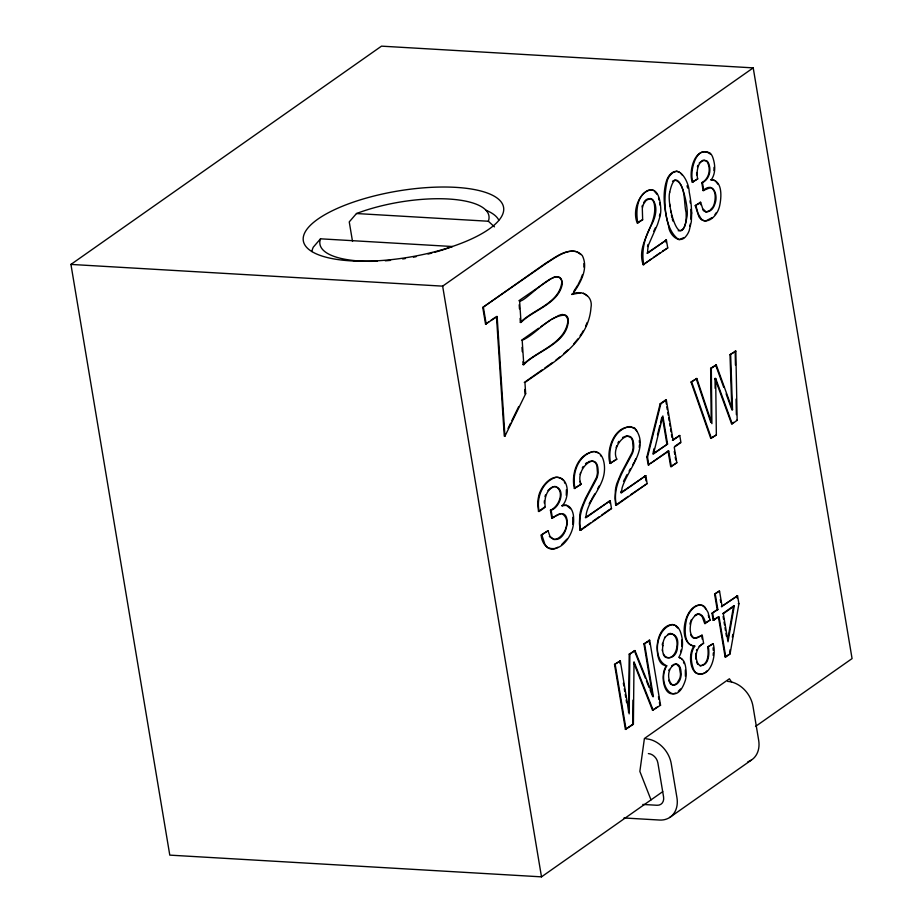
<?xml version="1.0" encoding="UTF-8"?>
<svg xmlns="http://www.w3.org/2000/svg" width="923" height="923" viewBox="0 0 923 923"><rect width="100%" height="100%" fill="white"/><g stroke="black" fill="none" stroke-linecap="round" stroke-linejoin="round"><path stroke-width="1.38" d="M714.021 167.34L713.952 170.593M583.924 267.093L583.936 263.586M633.87 663.083L652.561 710.341L660.545 705.23L649.677 640.25L644.577 643.839L653.415 696.68L634.978 650.577L629.878 654.165L629.174 713.871L620.302 660.891L614.533 664.433L625.413 729.412L632.74 724.267L632.97 700.119M625.413 729.412L633.397 724.313L634.02 661.803L653.23 710.375M628.517 712.406L629.209 654.13L634.978 650.577M544.316 503.104L544.362 500.751M690.889 219.213L690.889 209.359M713.191 655.388L713.317 652.942M681.739 646.215L681.659 640.089M685.385 676.294L685.362 669.925M639.235 447.39L639.443 444.978M572.721 524.229L572.848 517.284M695.711 653.334L695.815 659.08M566.284 495.351L566.376 489.732M727.589 640.377L733.589 605.961L734.258 606.007L728.016 641.785L723.32 613.691L734.258 606.007M729.631 652.492L730.116 649.7M732.331 637.17L732.827 634.378M718.382 616.656L725.109 656.888L725.778 656.922L730.047 653.922L738.908 603.769L737.569 595.785L721.463 606.596L737.569 595.785M580.209 474.491L580.555 472.657M689.827 226.366L690.335 223.874M689.942 624.063L690.392 622.264M653.126 452.558L654.142 448.486M657.488 434.906L659.841 425.411M660.51 422.699L661.849 417.265M668.737 451.105L648.188 465.042L646.85 457.047L660.153 403.778L665.656 399.913L666.325 399.947L673.063 440.179L672.394 440.144L679.755 435.471L680.943 442.532L674.24 447.24L676.836 462.723L671.333 466.588L670.663 466.553L668.067 451.07L668.737 451.105L671.333 466.588M648.857 465.077L647.519 457.093L660.822 403.812L666.325 399.947M616.195 447.609L616.691 445.867M544.974 496.62L545.47 494.959M697.407 166.763L697.88 165.39M581.155 278.111L582.401 274.777M668.863 670.513L669.337 669.302M690.785 621.029L691.258 619.887M696.45 650.334L696.727 649.665M585.609 326.234L587.155 322.531M634.736 461.004L635.785 458.743M653.726 231.292L655.445 227.704M623.51 481.402L624.825 478.691M508.054 428.399L510.569 423.265M511.815 420.692L518.726 406.547M504.95 436.164L497.139 316.531L496.47 316.497L504.281 436.118L504.95 436.164L525.672 393.729L524.945 382.503C550.904 363.604 588.297 344.106 590.974 307.717C593.304 295.891 581.502 289.199 571.625 294.449L580.625 292.787M666.752 665.818C655.792 683.943 675.867 710.249 685.42 680.066A15.76 8.445 -86.7 0 0 686.204 673.871C685.893 668.079 685.743 659.068 678.809 657.338C683.551 649.607 683.378 639.766 680.297 631.47A18.495 9.911 -86.7 0 0 677.678 627.19L676.351 625.99A20.941 11.226 -86.7 0 0 672.613 624.594C655.941 627.628 651.419 659.184 666.752 665.818C657.949 665.31 657.349 653.911 657.153 647.231A18.495 9.911 -86.7 0 1 657.949 640.539C659.449 633.49 664.018 625.148 671.99 624.548A20.929 11.214 -86.7 0 1 674.471 625.217M578.294 284.192L580.74 279.219M666.083 665.783L664.191 670.248A11.93 6.392 -86.7 0 0 663.314 674.967C662.402 682.212 665.495 697.442 675.728 693.035M597.781 488.579L599.096 486.052M632.751 464.8L634.066 462.273M589.197 503.727L590.893 500.589M625.39 477.641L627.086 474.503M582.263 468.007L583.163 466.461M617.891 442.971L618.802 441.413M591.458 499.551L594.77 493.886M629.082 471.111L630.409 468.849M582.09 332.718L583.186 330.849M577.694 285.195L573.818 291.31M700.096 604.934C683.528 605.384 676.974 644.865 694.788 646.065C690.035 652.78 690.773 661.779 693.496 669.129A15.818 8.48 -86.7 0 0 695.907 672.798C710.802 679.755 716.917 654.453 713.11 643.689L707.687 646.988C708.656 653.472 708.691 664.295 700.488 665.783M694.131 646.019C687.07 654.222 690.346 680.343 704.722 672.798M715.025 214.54L716.202 212.763M643.643 202.668C645.096 199.691 649.492 196.795 652.273 199.864A10.661 5.711 -86.7 0 1 654.015 202.795C659.137 224.358 635.37 242.253 643.169 264.705L667.733 247.952L666.406 240.015L646.942 253.179M572.295 294.483C580.036 283.776 588.92 268.905 582.321 255.59C572.075 244.387 556.165 257.159 546.439 263.217L482.752 307.463L485.556 324.169L497.139 316.531M580.106 335.73L581.548 333.653M664.525 637.793L665.368 636.605M570.506 508.7L566.503 505.377L561.634 505.654L562.303 505.7C569.71 498.005 569.756 476.603 555.923 477.283C542.216 481.633 536.055 498.212 539.159 511.457L538.49 511.423L537.728 503.843A16.949 9.08 -86.7 0 1 538.513 497.001C539.967 486.998 553.454 470.372 563.503 480.41M566.918 539.09L561.749 544.535M573.656 344.037L577.948 338.856M434.456 252.36A85.666 28.313 -9.5 0 0 452.397 246.522L320.512 238.815L313.289 247.168A95.184 31.463 -9.5 0 0 311.962 251.564M494.463 226.862L488.348 221.243A85.666 28.313 -9.5 0 0 448.566 199.01A85.666 28.313 -9.5 0 0 356.474 213.536L349.252 221.889L352.517 241.411M699.219 163.002L703.176 160.129M680.563 688.973L678.267 691.315M547.927 490.551L550.673 488.025M705.853 671.909L706.914 670.917M699.092 646.377L703.591 643.227L702.265 635.289L694.707 638.37M563.976 353.405L567.98 349.863M672.532 181.346L673.478 180.55M671.621 665.968L672.729 665.056M585.505 463.692L586.936 462.538M555.865 360.108L559.961 356.878M712.256 217.551L706.026 220.839M710.675 187.496L703.118 190.576L701.792 182.639C708.668 179.062 710.791 170.49 708.068 163.613A9.23 4.95 -86.7 0 0 706.464 161.098L704.226 160.048M701.792 182.639L702.461 182.673C709.337 179.108 711.46 170.524 708.737 163.659A9.23 4.95 -86.7 0 0 707.133 161.133C697.95 157.314 695.907 172.67 697.707 178.877L692.273 182.177C688.293 171.113 694.95 145.592 710.145 153.103A15.818 8.48 -86.7 0 1 712.556 156.772C715.29 164.132 716.017 173.132 711.264 179.847C723.205 180.562 721.44 198.572 719.375 206.971A20.294 10.88 -86.7 0 1 717.713 211.252C715.025 216.697 708.726 223.078 702.184 220.124A18.16 9.738 -86.7 0 1 698.999 216.87L695.238 205.633L700.672 202.322L702.611 208.413L705.864 211.782M683.874 237.58L679.305 239.645M703.591 643.227C696.715 646.804 694.604 655.376 697.315 662.253A9.23 4.95 -86.7 0 0 698.919 664.768L700.257 665.621M549.347 536.378C566.86 552.623 577.129 498.143 552.439 518.149L551.769 518.115L550.443 510.177C558.842 506.808 565.222 491.359 555.484 486.479M550.443 510.177L551.112 510.211C560.203 507.5 566.491 487.886 554.204 486.479M552.542 362.531L544.662 368.127M662.749 791.634L541.501 876.85L169.786 855.125L70.933 264.416L381.499 46.15L753.214 67.875L852.067 658.584L755.51 726.447M70.933 264.416L442.648 286.142L753.214 67.875M482.752 307.463L545.77 263.17C554.7 257.84 564.668 249.36 575.814 251.518M485.556 324.169L488.832 321.862M491.013 320.327L495.386 317.258M551.423 278.423L518.934 300.702L519.603 300.748C523.456 304.544 560.861 260.078 562.349 283.799C558.715 303.84 533.471 309.793 521.022 322.45L520.353 322.415L520.087 318.343M692.273 182.177L697.707 178.877M638.174 222.466L641.024 220.459M666.406 240.015L647.611 253.225L647.658 250.871A16.637 8.918 -86.7 0 1 648.661 244.607L657.568 224.347L660.107 216.201A18.748 10.049 -86.7 0 0 660.81 209.763C659.276 168.967 628.021 199.414 637.216 223.135L642.65 219.836L642.316 208.575A12.287 6.588 -86.7 0 1 643.723 203.833L646.181 200.337L650.23 198.537A11.849 6.346 -86.7 0 1 653.138 200.129C657.995 207.34 655.607 216.963 651.869 224.139C644.958 236.415 640.954 250.664 643.839 264.751M520.353 322.415C532.929 309.655 558.646 303.621 561.692 283.13C562.603 277.835 556.8 274.754 552.589 277.961M695.238 205.633L700.672 202.322M521.518 340.264L538.651 328.23M540.936 326.627L550.57 320.062M643.169 264.705L651.13 259.109M653.415 257.505L660.233 252.706M662.518 251.114L667.733 247.952M522.926 361.747L523.11 364.608C536.886 350.89 564.126 344.221 567.772 322.162C568.637 317.766 564.899 312.989 560.134 314.893M523.779 364.643C536.771 350.763 568.718 343.148 568.291 319.358C568.014 317.57 567.022 315.781 565.291 315.066C548.527 315.493 536.771 333.976 522.187 340.299L523.779 364.643L523.11 364.608M524.276 382.457L542.401 369.719M715.129 388.341L715.013 378.465L715.683 378.499L716.352 434.952L710.756 438.379L691.05 382.064L696.83 378.511L711.898 423.645L711.321 368.335L716.248 364.862L732.527 409.72L731.858 409.685L726.113 393.844M711.218 422.192L710.652 368.289L716.248 364.862M731.858 409.685L729.989 354.697L735.839 351.098L737.154 420.334L732.216 423.795L731.558 423.749L715.013 378.465M691.05 382.064L696.83 378.511M729.989 354.697L735.839 351.098M538.49 511.423L544.616 507.108M539.159 511.457L545.285 507.154C543.924 499.378 546.151 488.752 554.861 486.525M593.731 451.601C577.337 454.012 570.968 474.041 574.36 488.475L581.167 484.206C573.748 469.934 599.212 446.974 598.081 473.164A13.164 7.061 -86.7 0 1 596.835 478.322C588.793 494.555 576.344 510.984 580.717 530.264L580.048 530.229L579.436 523.687L579.771 515.311A22.971 12.311 -86.7 0 1 581.236 508.515L585.332 498.628L596.362 477.722A12.945 6.934 -86.7 0 0 597.458 472.634L596.927 466.092A9.715 5.203 -86.7 0 0 595.081 462.458L592.37 460.923L588.332 461.673M620.994 491.244A15.737 8.434 -86.7 0 0 620.925 492.628L621.594 492.663A15.737 8.434 -86.7 0 1 622.114 487.84C627.675 469.23 650.715 447.274 634.574 427.949C616.068 421.996 605.442 448.416 609.999 463.427L616.795 459.158C609.388 444.898 634.851 421.926 633.709 448.116A13.164 7.061 -86.7 0 1 632.463 453.285C624.433 469.507 611.972 485.948 616.356 505.227L615.687 505.193L615.076 498.639L615.399 490.263A22.96 12.311 -86.7 0 1 616.864 483.467L620.96 473.58L632.001 452.685A12.945 6.934 -86.7 0 0 633.097 447.597L632.567 441.044A9.715 5.203 -86.7 0 0 630.709 437.421L626.705 435.806L622.564 437.49M574.36 488.475L581.167 484.206M609.999 463.427L616.795 459.158M652.792 453.908L667.56 444.044L662.852 415.95L653.461 453.954L667.56 444.044M673.063 440.179L679.755 435.471M557.861 547.201C549.208 553.477 541.409 543.324 541.213 535.052L548.008 530.771L550.016 536.413L553.927 539.551M541.213 535.052L548.008 530.771M650.53 463.392L668.067 451.07M674.69 446.42L680.274 442.486M585.297 517.665L610.184 500.693L611.511 508.631L580.717 530.264M620.925 492.628L645.812 475.645L647.138 483.583L616.356 505.227M610.184 500.693L585.967 517.711A15.749 8.445 -86.7 0 1 586.486 512.888C590.143 497.705 603.78 486.202 604.473 470.049C604.9 462.723 602.65 450.828 593.062 451.555M621.594 492.663L645.812 475.645M580.048 530.229L590.316 523.018M592.601 521.414L599.442 516.603M601.715 514.999L609.699 509.392M615.687 505.193L628.228 496.366M630.513 494.774L647.138 483.583M670.663 466.553L676.836 462.723M710.756 438.379L716.352 434.952M731.558 423.749L733.52 422.365M650.115 690.058L652.746 696.646L643.908 643.793L649.677 640.25M725.778 656.922L719.04 616.691L713.179 620.302L711.991 613.253L717.194 609.595L714.61 594.112L718.879 591.112L719.548 591.147L722.132 606.63M614.533 664.433L620.302 660.891M714.61 594.112L719.548 591.147M711.991 613.253L717.863 609.63L715.279 594.147M698.48 613.91L702.045 616.195L704.711 623.544L708.518 620.867M704.711 623.544L710.145 620.233L708.056 612.399L704.884 607.057A18.229 9.772 -86.7 0 0 702.08 605.246C695.954 604.011 690.912 609.734 688.35 614.649A20.306 10.88 -86.7 0 0 686.677 618.929C684.612 627.328 682.847 645.339 694.788 646.065M713.179 620.302L717.333 617.383M722.651 613.645L733.589 605.961M707.687 646.988L713.11 643.689M725.109 656.888L730.047 653.922M652.561 710.341L657.787 706.66M669.66 817.501L751.391 760.067M551.769 518.115L560.584 513.649M703.118 190.576C713.467 180.92 718.302 195.48 715.002 203.602A12.045 6.449 -86.7 0 1 713.421 207.317C711.61 211.148 705.414 214.136 702.668 209.625M702.265 635.289L696.311 638.289L692.931 637.77M695.031 615.214C700.788 610.761 705.114 618.56 705.38 623.579M667.583 634.505L668.817 633.766M551.608 319.37L559.211 315.274M551.758 487.344L552.796 486.848M673.617 664.514L674.482 664.156M698.019 614.095L694.511 616.218L692.631 618.583A12.034 6.449 -86.7 0 0 691.062 622.298C689.839 627.432 689.1 635.197 694.477 638.243M673.836 685.131L676.997 683.262L679.778 678.486A8.942 4.8 -86.7 0 0 680.47 673.871L679.34 667.075L676.467 664.099M592.047 451.855C577.221 456.597 571.914 474.514 575.029 488.509M562.303 505.7C570.01 502.712 573.794 512.092 573.587 518.264A16.845 9.022 -86.7 0 1 573.264 525.141C571.741 536.482 560.549 553.062 547.72 547.547A19.129 10.257 -86.7 0 1 544.847 544.109L541.882 535.086M674.471 179.997C686.204 182.546 683.597 203.348 686.089 212.428C686.297 218.336 686.816 231.246 678.197 230.762M554.561 539.551C564.911 537.821 572.191 519.095 561.715 513.649M676.213 664.018C667.664 666.025 666.129 680.089 672.636 685.039M676.594 171.193L672.821 172.647L670.133 175.232A18.425 9.876 -86.7 0 0 667.41 180.181C663.049 197.303 663.314 228.581 678.797 239.622M629.359 426.553C613.414 429.818 607.346 449.109 610.668 463.473M706.233 211.909L709.695 210.606L712.752 207.283A12.045 6.449 -86.7 0 0 714.333 203.568C715.544 198.433 716.283 190.669 710.918 187.623M710.595 179.8L714.344 180.158M669.994 633.351C682.12 634.782 677.494 662.426 665.16 657.141M672.821 685.201C676.686 685.593 679.455 681.855 680.447 678.532A8.942 4.8 -86.7 0 0 681.139 673.905C681.012 670.248 680.574 663.799 675.544 663.983M651.338 189.734C636.778 192.365 635.451 211.436 637.885 223.181M641.981 219.789L642.65 219.836M356.474 213.536L488.348 221.243M710.652 368.289L711.321 368.335M525.672 393.729L525.002 393.683L524.737 389.483M660.153 403.778L660.822 403.812M736.485 420.288L737.154 420.334M646.85 457.047L647.519 457.093M610.841 508.596L611.511 508.631M738.238 603.734L738.908 603.769M717.194 609.595L717.863 609.63M709.475 620.198L710.145 620.233M643.908 643.793L644.577 643.839M629.209 654.13L629.878 654.165M660.545 705.23L659.876 705.195L659.403 702.368M632.74 724.267L633.397 724.313M642.8 804.441L657.026 805.271A9.518 7.396 54.9 0 0 663.568 796.884L657.88 762.917A9.518 7.396 54.9 0 0 648.373 753.583M623.948 817.963L659.495 820.039A25.383 19.718 54.9 0 0 676.94 797.668L671.252 763.702A25.383 19.718 54.9 0 0 645.904 738.815M630.282 426.553L635.047 428.86M594.643 451.589L598.277 452.951M705.287 220.932L703.972 220.666A18.229 9.772 -86.7 0 1 701.18 218.843L698.007 213.501L695.907 205.667M699.588 665.575C708.899 666.591 709.66 653.565 708.356 647.035M673.49 685.247L670.733 684.185M677.09 171.228L679.605 172.313M651.903 189.884L653.034 190.3M701.411 605.2L702.541 605.707A18.16 9.726 -86.7 0 1 705.714 608.961M583.371 293.179L587.305 295.868M679.443 657.649L680.597 658.214M576.829 251.737L580.902 254.54M654.13 190.946L657.003 194.315M675.682 625.956L677.782 628.078M715.325 180.758L717.875 184.196M680.828 173.374L682.235 175.035M681.532 658.953L682.155 659.633M692.088 637.043L690.6 634.712M710.445 154.176C696.184 143.088 689.031 172.589 692.942 182.212M669.706 682.835L670.329 683.747M731.766 682.351L729.401 678.774L644.404 738.515L639.858 771.409L651.015 799.883M664.548 656.484L663.291 654.176M636.005 429.991L636.858 431.329M600.377 455.027L601.219 456.366M564.299 481.725L565.038 483.433M634.309 650.542L645.373 678.209M646.423 680.839L649.065 687.427M683.458 661.86L684.105 663.591M715.683 378.499L732.216 423.795M715.579 364.827L723.713 387.256M691.719 382.099L711.425 438.413M696.161 378.465L710.779 422.238M668.714 680.251L669.175 681.693M687.012 185.788L687.658 188.073M672.302 218.993L672.867 221.07M658.526 197.972L659.114 200.153M708.322 615.168L708.933 617.556M700.003 202.287L700.592 204.71M671.402 214.99L672.002 217.655M670.56 210.409L670.975 212.694M702.461 182.673L703.788 190.623M736.9 595.75L737.339 598.404M665.737 239.968L666.187 242.622M720.286 599.558L720.759 602.373M723.124 616.46L723.586 619.275M724.059 622.079L724.532 624.894M725.005 627.698L725.466 630.513M725.94 633.316L726.413 636.132M712.66 613.287L713.848 620.348M665.656 399.913L666.36 404.066M666.821 406.847L667.283 409.616M667.744 412.396L668.206 415.165M668.679 417.946L669.14 420.715M669.602 423.495L670.063 426.264M670.536 429.045L670.998 431.814M671.459 434.595L671.921 437.364M674.275 451.428L674.748 454.243M675.221 457.058L675.694 459.873M701.595 635.243L702.265 639.212M662.414 417.311L666.891 444.009M645.142 475.61L646.031 480.906M649.007 640.216L649.711 644.45M658.468 696.715L658.941 699.542M609.515 500.647L609.953 503.3M619.633 660.856L620.106 663.637M623.371 683.158L623.833 685.951M624.306 688.731L624.767 691.523M625.24 694.315L625.702 697.107M626.175 699.888L626.636 702.68M615.203 664.479L626.082 729.458M551.112 510.211L552.439 518.149M483.421 307.509L486.225 324.215M442.648 286.142L541.501 876.85M580.498 484.16L580.129 481.379M662.287 649.792L662.46 650.969M659.587 202.587L659.933 205.033M669.625 203.902L669.902 206.014M713.064 647.819L713.271 650.38M521.991 347.429L522.268 351.721M519.603 300.748L521.022 322.45M519.199 304.775L519.464 308.847M639.327 440.49L639.466 442.775M730.658 354.744L732.527 409.72M735.17 351.052L735.446 365.185M736.081 399.094L736.369 414.635M696.623 172.509L696.669 174.932M747.884 761.752A25.383 19.718 54.9 0 0 758.66 740.223L752.983 706.257A25.383 19.718 54.9 0 0 727.636 681.382M431.918 253.052A85.666 28.313 -9.5 0 1 428.041 254.044M416.146 256.675A85.666 28.313 -9.5 0 1 413.458 257.182M405.359 258.555A85.666 28.313 -9.5 0 1 402.659 258.948M390.544 260.367A85.666 28.313 -9.5 0 1 385.237 260.794M377.426 261.209A85.666 28.313 -9.5 0 1 320.512 238.815M485.717 210.179A95.184 31.463 -9.5 0 1 498.755 220.055M690.023 200.833A86.693 46.462 -86.7 0 1 690.312 203.095M647.519 246.533A16.637 8.918 -86.7 0 1 647.992 244.572M659.807 214.067A18.748 10.049 -86.7 0 1 659.437 216.155M641.981 206.925A12.276 6.576 -86.7 0 1 642.431 205.379M697.811 664.272A9.23 4.95 -86.7 0 1 696.646 662.206M681.197 649.78A13.81 7.396 -86.7 0 1 680.666 651.707M662.287 644.992A12.472 6.68 -86.7 0 1 662.552 643.227M691.708 213.005L691.327 221.658L689.181 230.692A18.379 9.853 -86.7 0 1 686.458 235.63C679.766 245.322 669.152 234.788 668.644 226.262C664.837 211.39 661.733 195.099 666.741 180.147A18.425 9.876 -86.7 0 1 669.463 175.185C679.616 163.163 689.123 182.719 689.193 191.903A86.693 46.462 -86.7 0 1 691.235 205.414L691.708 213.005M669.752 192.18C666.21 203.545 680.216 254.54 686.839 217.413C689.816 207.04 677.124 157.741 669.752 192.18M662.887 645.708C659.899 662.01 677.355 661.237 677.482 646.377C680.32 629.959 662.76 630.167 662.887 645.708M354.374 261.036A101.53 33.563 -9.5 0 0 503.727 208.794A101.53 33.563 -9.5 0 0 352.228 202.518A101.53 33.563 -9.5 0 0 354.374 261.036"/></g></svg>
